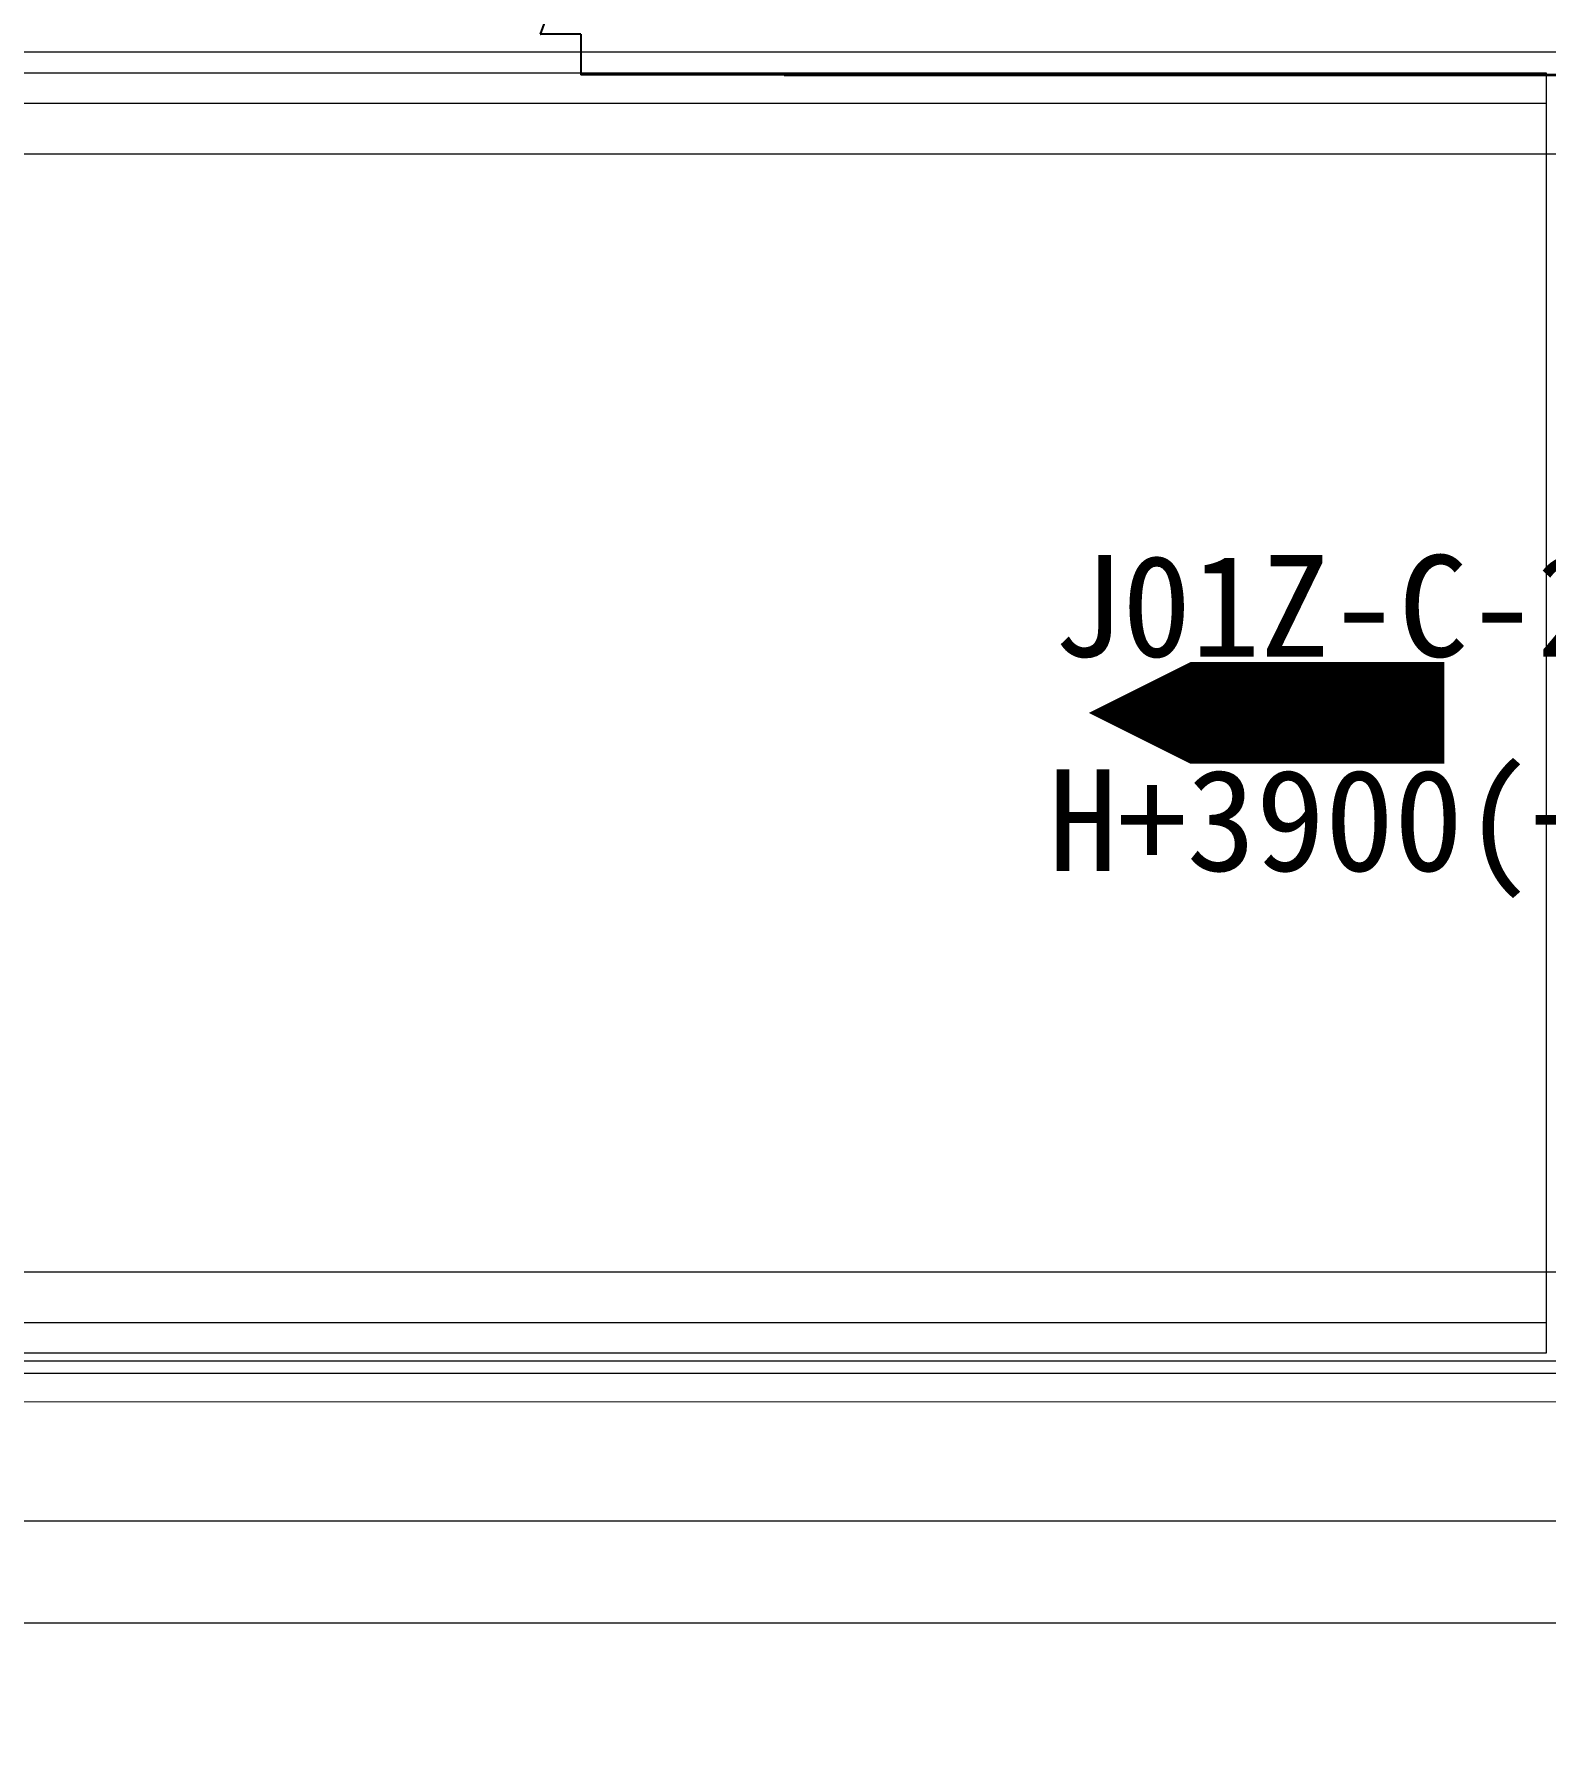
# Model space of a CAD drawing. Header units: millimetres. Extents: x 845401 to 948039, y 511594 to 550263.
# Drawn here: x 921817 to 923305, y 530936 to 532610 of the extents above; entities that cross this region are included whole.
import ezdxf

# ---------------------------------------------------------------- set-up
doc = ezdxf.new("R2010")
doc.units = ezdxf.units.MM
doc.layers.add('00', color=7, linetype='Continuous')
for name, color, linetype, lineweight in [('8101-0023040DXF_CONTINUOUS_LINE', 7, 'Continuous', 18), ('A-剖-0.10mm.......SECT-L01', 255, 'Continuous', 18), ('物流设备', 7, 'Continuous', 5)]:
    doc.layers.add(name, color=color, linetype=linetype, lineweight=lineweight)

# ---------------------------------------------------------------- blocks, each defined once
blk = doc.blocks.new('*U100547')
at = {"color": 1}
blk.add_lwpolyline([(0, -630), (6315, -630), (6315, 630), (0, 630)], close=True, dxfattribs=at)
at = {"color": 4}
blk.add_lwpolyline([(0, -600), (6315, -600), (6315, 600), (0, 600)], close=True, dxfattribs=at)
blk.add_lwpolyline([(100, 0, 100, 100, 0), (250, 0, 200, 0, 0), (450, 0, 0, 0, 0)], format="xyseb")
for tag, p in [('设备编号', (485.2, 55.3)), ('设备高度', (489.7, -155.6))]:
    blk.add_attdef(tag, p, '', height=100)
at = {"flags": 1}
blk.add_attdef('设备类型', (15829.6, -37.1), '', height=100, dxfattribs=at)
blk = doc.blocks.new('G$C0940C817')
at = {"linetype": 'Continuous', "lineweight": 25}
for p, q in [((40.2, 2079.5), (40.2, 2119.5)), ((2240.2, 2119.5), (40.2, 2119.5)), ((240.2, 2120), (626.2, 2120)), ((626.2, 2120), (799.8, 2120)), ((799.8, 2120), (1480.5, 2120)), ((0, 2079.6), (0.2, 2079.5)), ((0, 2079.5), (0, 2079.6)), ((200, 1533.5), (0, 2079.5)), ((40.2, 2079.5), (0, 2079.5))]:
    blk.add_line(p, q, dxfattribs=at)
blk = doc.blocks.new('螺旋滑槽3-1')
at = {"rotation": 180}
blk.add_blockref('G$C0940C817', (1175202.3, 1943851.7, 12.9), dxfattribs=at)
blk = doc.blocks.new('A$C61054E4C')
at = {"layer": '8101-0023040DXF_CONTINUOUS_LINE', "color": 2, "xscale": -1, "rotation": 270}
blk.add_blockref('螺旋滑槽3-1', (-1942170.6, -1172882.2, -12.9), dxfattribs=at)
blk = doc.blocks.new('C线')
at = {"layer": 'A-剖-0.10mm.......SECT-L01', "color": 2, "elevation": 25.4}
blk.add_lwpolyline([(1000375, 469706.6), (1006375, 469706.6), (1006375, 470141.6), (1000375, 470141.6)], close=True, dxfattribs=at)
at = {"rotation": 90.00000000000021}
blk.add_blockref('A$C61054E4C', (1006505, 471845.9), dxfattribs=at)
at = {"layer": '物流设备', "color": 0}
ref = blk.add_blockref('*U100547', (1005175, 470779.5, 25.4), dxfattribs=dict(at, xscale=-1))
ref.add_attrib('设备高度', 'H+3900(+600)', (1004685.2, 470624, 25.4), dxfattribs={"layer": '0', "height": 100})
ref.add_attrib('设备编号', 'J01Z-C-21', (1004689.7, 470834.8, 25.4), dxfattribs={"layer": '0', "height": 100})
blk = doc.blocks.new('BC线平台')
at = {"layer": 'A-剖-0.10mm.......SECT-L01', "color": 2, "elevation": 1}
for points in [[(776874.5, 364450.4), (808174.1, 364450.5), (808174.1, 364550.5), (776874.5, 364550.4)], [(776874.5, 363350.4), (808174.1, 363350.4), (808174.1, 363250.4), (776874.5, 363250.4)]]:
    blk.add_lwpolyline(points, close=True, dxfattribs=at)
at = {"layer": 'A-剖-0.10mm.......SECT-L01', "elevation": -2.6}
blk.add_lwpolyline([(797641.3, 363222.2), (797641.3, 362787.2), (809792.3, 362787.5), (809792.3, 363222.5)], close=True, dxfattribs=at)
at = {"layer": 'A-剖-0.10mm.......SECT-L01', "color": 1, "elevation": 29.9}
blk.add_lwpolyline([(797641.4, 363005.1), (807372.8, 363005.1), (807372.8, 363105.1), (797641.4, 363105.1)], close=True, dxfattribs=at)

msp = doc.modelspace()

# ---------------------------------------------------------------- block references
at = {"layer": '00'}
for name, p in [('BC线平台', (120688.3, 168041.3, -1)), ('C线', (-81869.8, 61162.2))]:
    msp.add_blockref(name, p, dxfattribs=at)

doc.saveas('drawing.dxf')
